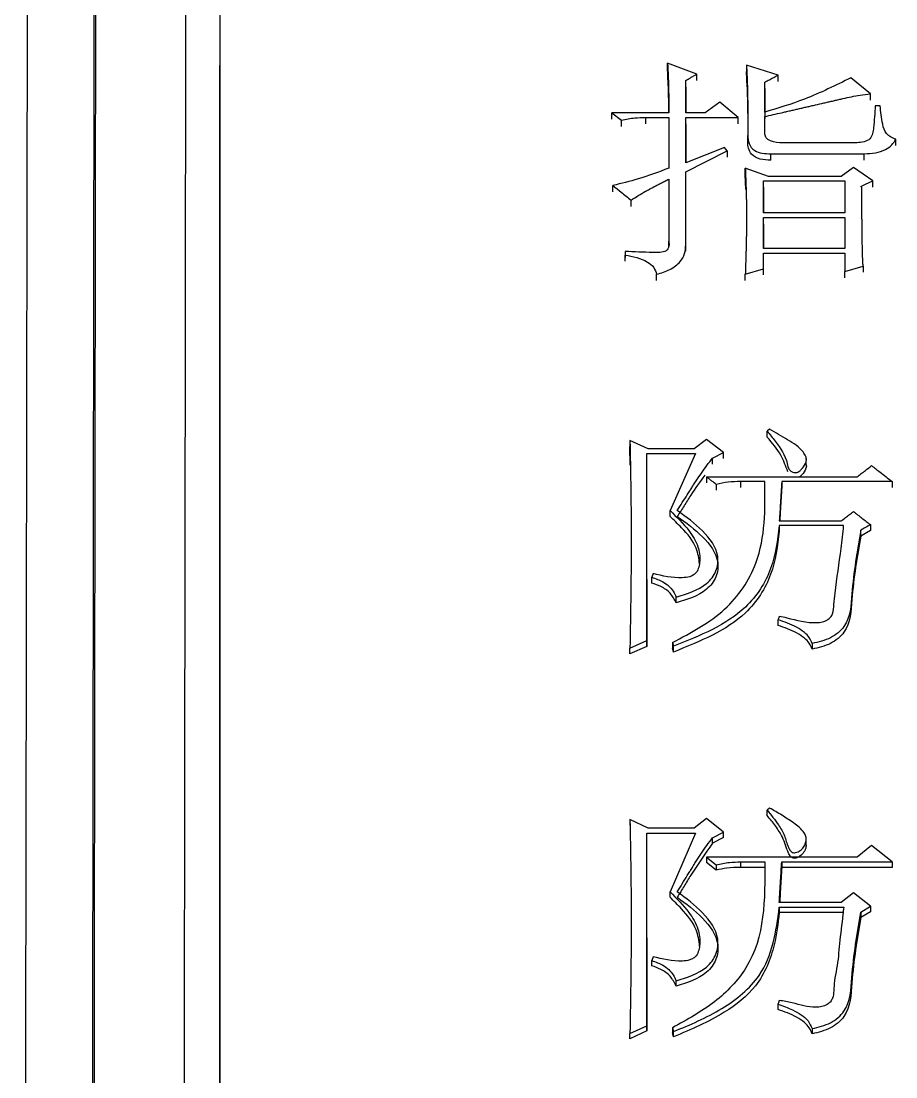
# Model space of a CAD drawing. Header units: millimetres. Extents: x 2063 to 4500, y 825 to 2548.
# Drawn here: x 2671.84 to 2679.63, y 2280.78 to 2290.18 of the extents above; entities that cross this region are included whole.
import ezdxf

# ---------------------------------------------------------------- set-up
doc = ezdxf.new("R2010")
doc.units = ezdxf.units.MM

msp = doc.modelspace()

# ---------------------------------------------------------------- linework, layer by layer
at = {"color": 7, "linetype": 'Continuous', "lineweight": 25}
for p, q in [((2677.8549, 2289.7109), (2677.5953, 2289.8072)), ((2677.5953, 2289.7498), (2677.5953, 2289.8072)), ((2673.6056, 2288.7565), (2673.6056, 2289.7878)), ((2677.8549, 2289.6539), (2677.8549, 2289.7109)), ((2678.5797, 2289.7029), (2678.2984, 2289.7911)), ((2678.2984, 2289.7911), (2678.2984, 2289.734)), ((2678.3034, 2289.5964), (2678.2984, 2289.7338)), ((2677.7576, 2289.3652), (2677.7576, 2289.6547)), ((2677.7576, 2289.5978), (2677.7576, 2289.6547)), ((2678.4607, 2289.3733), (2678.4607, 2289.6387)), ((2678.4607, 2289.5817), (2678.4607, 2289.6387)), ((2678.5797, 2289.6459), (2678.5797, 2289.7029)), ((2679.4018, 2289.5342), (2679.2288, 2289.6788)), ((2677.7576, 2289.5975), (2677.7576, 2289.3652)), ((2678.4607, 2289.5815), (2678.4607, 2289.3165)), ((2679.4018, 2289.4774), (2679.4018, 2289.5342)), ((2678.0605, 2289.4618), (2677.9307, 2289.3652)), ((2678.2227, 2289.3249), (2678.0605, 2289.4618)), ((2679.4884, 2289.4296), (2679.4451, 2289.4296)), ((2677.0977, 2289.3652), (2677.1843, 2289.3007)), ((2677.6061, 2289.3652), (2677.0977, 2289.3652)), ((2677.0977, 2289.3086), (2677.0977, 2289.3652)), ((2677.9307, 2289.3652), (2677.7576, 2289.3652)), ((2678.4607, 2289.1878), (2678.4607, 2289.3329)), ((2678.4607, 2289.2764), (2678.4607, 2289.3329)), ((2677.1843, 2289.2442), (2677.1843, 2289.3007)), ((2677.4006, 2289.3249), (2677.6061, 2289.3249)), ((2677.4006, 2289.2683), (2677.4006, 2289.3249)), ((2677.6061, 2289.3249), (2677.6061, 2288.8724)), ((2677.7576, 2289.3249), (2678.2227, 2289.3249)), ((2677.7576, 2288.921), (2677.7576, 2289.3249)), ((2677.7576, 2289.2683), (2677.7576, 2289.3249)), ((2677.7576, 2289.2681), (2677.7576, 2288.921)), ((2678.2227, 2289.2683), (2678.2227, 2289.3249)), ((2678.3093, 2289.107), (2678.3093, 2289.1635)), ((2678.1037, 2289.0585), (2677.7576, 2288.921)), ((2678.1254, 2289.0262), (2678.1037, 2289.0585)), ((2679.2827, 2289.0989), (2678.623, 2289.0989)), ((2679.629, 2289.0749), (2679.629, 2289.1313)), ((2677.7576, 2288.84), (2678.1254, 2289.0262)), ((2678.1254, 2289.0262), (2678.1254, 2288.97)), ((2678.5148, 2289.0019), (2679.3477, 2289.0019)), ((2678.5148, 2288.9456), (2678.5148, 2289.0019)), ((2679.3477, 2288.9458), (2679.3477, 2289.0019)), ((2678.4932, 2288.7995), (2678.2876, 2288.8724)), ((2678.2876, 2288.8164), (2678.2876, 2288.8724)), ((2679.2504, 2288.8805), (2679.1422, 2288.7995)), ((2679.4234, 2288.759), (2679.2504, 2288.8805)), ((2677.6061, 2288.7752), (2677.6061, 2288.2223)), ((2677.7576, 2288.1897), (2677.7576, 2288.84)), ((2677.7576, 2288.7841), (2677.7576, 2288.84)), ((2678.2915, 2288.6844), (2678.2876, 2288.8162)), ((2679.1422, 2288.7995), (2678.4932, 2288.7995)), ((2677.1085, 2288.6624), (2677.1085, 2288.7184)), ((2678.4499, 2288.759), (2679.1746, 2288.759)), ((2678.4499, 2288.4747), (2678.4499, 2288.759)), ((2678.4499, 2288.7031), (2678.4499, 2288.759)), ((2678.4499, 2288.7029), (2678.4499, 2288.4747)), ((2679.1746, 2288.759), (2679.1747, 2288.4747)), ((2679.3261, 2288.7022), (2679.3153, 2288.7103)), ((2679.4234, 2288.7031), (2679.4234, 2288.759)), ((2677.2708, 2288.5329), (2677.2708, 2288.5885)), ((2679.1747, 2288.4747), (2678.4499, 2288.4747)), ((2678.4499, 2288.4341), (2679.1747, 2288.4341)), ((2678.4499, 2288.157), (2678.4499, 2288.4341)), ((2678.4499, 2288.3786), (2678.4499, 2288.4341)), ((2679.1747, 2288.4341), (2679.1747, 2288.157)), ((2678.4499, 2288.3784), (2678.4499, 2288.157)), ((2677.6061, 2288.1669), (2677.6061, 2288.2223)), ((2677.2167, 2288.1325), (2677.2167, 2288.0999)), ((2677.7576, 2288.1345), (2677.7576, 2288.1897)), ((2679.1747, 2288.157), (2678.4499, 2288.157)), ((2678.4499, 2288.1162), (2679.1747, 2288.1162)), ((2678.4499, 2287.9773), (2678.4499, 2288.1162)), ((2678.4499, 2288.0611), (2678.4499, 2288.1162)), ((2679.1747, 2288.1162), (2679.1747, 2287.9528)), ((2677.2167, 2288.0448), (2677.2167, 2288.0999)), ((2677.2167, 2288.0966), (2677.2167, 2288.0774)), ((2677.498, 2287.8734), (2677.498, 2287.9283)), ((2678.2876, 2287.9283), (2678.4499, 2287.9773)), ((2678.2876, 2287.8734), (2678.2876, 2287.9283)), ((2678.4499, 2287.9224), (2678.4499, 2287.9773)), ((2679.1747, 2287.9528), (2679.3369, 2288.0019)), ((2679.1747, 2287.8979), (2679.1747, 2287.9528)), ((2679.3369, 2288.0019), (2679.3369, 2287.9469)), ((2678.504, 2286.548), (2678.4824, 2286.5314)), ((2678.4824, 2286.4783), (2678.4824, 2286.5314)), ((2677.4223, 2286.3737), (2677.26, 2286.4484)), ((2677.26, 2286.4484), (2677.26, 2286.3954)), ((2677.9415, 2286.4567), (2677.8333, 2286.3737)), ((2678.0929, 2286.3404), (2677.9415, 2286.4567)), ((2677.2624, 2286.229), (2677.26, 2286.3953)), ((2677.4114, 2286.3321), (2677.8441, 2286.3321)), ((2677.4115, 2284.6656), (2677.4114, 2286.3321)), ((2677.4114, 2286.2792), (2677.4114, 2286.3321)), ((2677.8333, 2286.3737), (2677.4223, 2286.3737)), ((2677.8441, 2286.3321), (2677.617, 2285.824)), ((2677.9956, 2286.2906), (2678.0929, 2286.3404)), ((2678.0929, 2286.2875), (2678.0929, 2286.3404)), ((2677.9956, 2286.2377), (2677.9956, 2286.2906)), ((2678.8301, 2286.2817), (2678.8301, 2286.291)), ((2678.8301, 2286.2378), (2678.8301, 2286.2691)), ((2677.9415, 2286.1242), (2679.2828, 2286.1242)), ((2677.9415, 2286.1242), (2677.9415, 2286.0716)), ((2678.028, 2286.0575), (2678.028, 2286.005)), ((2678.4607, 2286.0825), (2678.2444, 2286.0825)), ((2678.2444, 2286.0825), (2678.2444, 2286.03)), ((2679.5965, 2286.0825), (2678.6122, 2286.0825)), ((2678.6122, 2286.0825), (2678.6122, 2286.03)), ((2679.5965, 2286.0825), (2679.5965, 2286.03)), ((2677.617, 2285.7718), (2677.617, 2285.824)), ((2678.5905, 2285.7321), (2679.1422, 2285.7321)), ((2679.1638, 2285.6903), (2678.5905, 2285.6903)), ((2678.5905, 2285.6903), (2678.5905, 2285.6383)), ((2679.4018, 2285.6987), (2679.4018, 2285.6466)), ((2679.3153, 2285.5965), (2679.3153, 2285.6485)), ((2679.4018, 2285.6466), (2679.3153, 2285.5965)), ((2678.0444, 2285.3271), (2678.0444, 2285.3787)), ((2677.4115, 2285.2114), (2677.4115, 2284.6149)), ((2677.4655, 2285.2631), (2677.4547, 2285.2296)), ((2677.4547, 2285.1781), (2677.4547, 2285.2296)), ((2677.6711, 2285.0019), (2677.6711, 2285.0531)), ((2678.5797, 2284.8002), (2678.5797, 2284.8511)), ((2677.26, 2284.5981), (2677.4115, 2284.6656)), ((2677.4115, 2284.6149), (2677.4115, 2284.6656)), ((2677.6386, 2284.6488), (2677.6494, 2284.615)), ((2678.8826, 2284.6403), (2678.8826, 2284.5896)), ((2677.4115, 2284.6149), (2677.26, 2284.5475)), ((2677.26, 2284.5475), (2677.26, 2284.5981)), ((2677.6494, 2284.5644), (2677.6386, 2284.5981)), ((2677.6494, 2284.5644), (2677.6494, 2284.615)), ((2678.5041, 2283.1744), (2678.4823, 2283.1572)), ((2677.4223, 2282.9948), (2677.26, 2283.0718)), ((2677.26, 2283.0718), (2677.26, 2283.0231)), ((2677.9415, 2283.0803), (2677.8334, 2282.9948)), ((2678.093, 2282.9605), (2677.9415, 2283.0803)), ((2677.4115, 2282.952), (2677.8442, 2282.952)), ((2677.4115, 2281.2362), (2677.4115, 2282.952)), ((2677.4115, 2282.9035), (2677.4115, 2282.952)), ((2677.8334, 2282.9948), (2677.4223, 2282.9948)), ((2677.8442, 2282.952), (2677.617, 2282.4285)), ((2677.9956, 2282.9091), (2678.093, 2282.9605)), ((2678.093, 2282.912), (2678.093, 2282.9605)), ((2678.093, 2282.912), (2677.9956, 2282.8607)), ((2677.9956, 2282.8607), (2677.9956, 2282.9091)), ((2678.8301, 2282.8452), (2678.8301, 2282.8939)), ((2679.4127, 2282.8406), (2679.2829, 2282.7377)), ((2679.5966, 2282.6948), (2679.4127, 2282.8406)), ((2677.9415, 2282.7377), (2678.0281, 2282.6691)), ((2679.2829, 2282.7377), (2677.9415, 2282.7377)), ((2677.9415, 2282.7377), (2677.9415, 2282.6895)), ((2678.0281, 2282.6209), (2677.9415, 2282.6895)), ((2678.0281, 2282.6691), (2678.0281, 2282.6209)), ((2678.2444, 2282.6948), (2678.4608, 2282.6948)), ((2678.2444, 2282.6948), (2678.2444, 2282.6466)), ((2678.6122, 2282.6948), (2679.5966, 2282.6948)), ((2678.6122, 2282.6948), (2678.6122, 2282.6466)), ((2679.5966, 2282.6948), (2679.5966, 2282.6466)), ((2678.4608, 2282.6466), (2678.2444, 2282.6466)), ((2679.5966, 2282.6466), (2678.6122, 2282.6466)), ((2677.617, 2282.3807), (2677.617, 2282.4285)), ((2679.2504, 2282.4199), (2679.1423, 2282.3339)), ((2679.4019, 2282.2995), (2679.2504, 2282.4199)), ((2679.1423, 2282.3339), (2678.5906, 2282.3339)), ((2678.5906, 2282.2909), (2679.1639, 2282.2909)), ((2679.3153, 2282.2478), (2679.4019, 2282.2995)), ((2679.4019, 2282.2995), (2679.4019, 2282.2518)), ((2679.1639, 2282.2432), (2678.5906, 2282.2432)), ((2679.4019, 2282.2518), (2679.3153, 2282.2002)), ((2679.3153, 2282.2478), (2679.3153, 2282.2002)), ((2677.4115, 2282.0181), (2677.4115, 2281.1899)), ((2678.0444, 2281.9228), (2678.0444, 2281.97)), ((2677.4656, 2281.851), (2677.4548, 2281.8165)), ((2677.4548, 2281.7695), (2677.4548, 2281.8165)), ((2677.6711, 2281.5881), (2677.6711, 2281.6349)), ((2678.5798, 2281.3805), (2678.5798, 2281.427)), ((2677.2601, 2281.1668), (2677.4115, 2281.2362)), ((2677.4115, 2281.1899), (2677.2601, 2281.1206)), ((2677.2601, 2281.1206), (2677.2601, 2281.1668)), ((2677.4115, 2281.1899), (2677.4115, 2281.2362)), ((2677.6387, 2281.2188), (2677.6495, 2281.1841)), ((2677.6495, 2281.1379), (2677.6387, 2281.1726)), ((2677.6495, 2281.1379), (2677.6495, 2281.1841)), ((2678.8827, 2281.2102), (2678.8827, 2281.1639))]:
    msp.add_line(p, q, dxfattribs=at)
at = {"color": 7, "linetype": 'Continuous', "lineweight": 25, "flags": 128}
for points in [[(2679.3153, 2288.7103), (2679.3592, 2288.7301), (2679.3913, 2288.7445), (2679.4234, 2288.759)], [(2677.6386, 2284.6488), (2677.6386, 2284.6282), (2677.6386, 2284.6131), (2677.6386, 2284.5981)], [(2678.4823, 2283.1085), (2678.4823, 2283.1255), (2678.4823, 2283.1414), (2678.4823, 2283.1572)], [(2678.5906, 2282.2909), (2678.5906, 2282.2713), (2678.5906, 2282.2432)], [(2677.6387, 2281.2188), (2677.6387, 2281.2001), (2677.6387, 2281.1863), (2677.6387, 2281.1726)]]:
    msp.add_lwpolyline(points, dxfattribs=at)
at = {"color": 7, "linetype": 'Continuous', "lineweight": 25}
for points, knots in [([(2673.6051, 2321.5381), (2673.6051, 2321.434), (2673.6052, 2320.9133), (2673.6052, 2319.5463), (2673.6053, 2317.3865), (2673.6053, 2314.7681), (2673.6054, 2312.3055), (2673.6054, 2308.7977), (2673.6055, 2305.6548), (2673.6055, 2301.3397), (2673.6055, 2296.6526), (2673.6056, 2291.5204), (2673.6056, 2286.0968), (2673.6057, 2281.5382), (2673.6057, 2275.6157), (2673.6058, 2270.7099), (2673.6059, 2264.031), (2673.606, 2259.7382), (2673.606, 2256.7371)], [0, 0, 0, 0, 0.020124, 0.100733, 0.181328, 0.221587, 0.302184, 0.342442, 0.423039, 0.463298, 0.543894, 0.624491, 0.664749, 0.745346, 0.785604, 0.8662, 0.906458, 1, 1, 1, 1]), ([(2671.9365, 2320.59), (2671.9366, 2320.6183), (2671.9369, 2320.7068), (2671.9356, 2319.7205), (2671.9326, 2317.7075), (2671.928, 2314.6449), (2671.9228, 2311.2566), (2671.9177, 2307.9192), (2671.913, 2304.8496), (2671.9075, 2301.2062), (2671.9009, 2296.9354), (2671.8937, 2292.2897), (2671.886, 2287.3429), (2671.8778, 2282.1725), (2671.8688, 2276.4882), (2671.8589, 2270.2912), (2671.8482, 2263.6074), (2671.8406, 2258.9167), (2671.8368, 2256.5226)], [0, 0, 0, 0, 0.039342, 0.122943, 0.206183, 0.289063, 0.371582, 0.416612, 0.465601, 0.518547, 0.575452, 0.636313, 0.690059, 0.746552, 0.805793, 0.867782, 0.932518, 1, 1, 1, 1]), ([(2672.4418, 2256.3871), (2672.4463, 2259.6863), (2672.4555, 2266.2848), (2672.4684, 2275.7148), (2672.4804, 2284.5955), (2672.4914, 2292.7531), (2672.5011, 2300.0535), (2672.5094, 2306.3713), (2672.5161, 2311.5934), (2672.5212, 2315.6499), (2672.5244, 2318.3978), (2672.5258, 2319.8439), (2672.5254, 2319.8207), (2672.5253, 2319.812)], [0, 0, 0, 0, 0.094309, 0.188619, 0.282928, 0.377238, 0.471547, 0.565857, 0.660166, 0.754475, 0.848785, 0.943094, 1, 1, 1, 1]), ([(2672.4557, 2256.3383), (2672.459, 2258.724), (2672.4655, 2263.4306), (2672.4748, 2270.1799), (2672.4835, 2276.5224), (2672.4915, 2282.4176), (2672.4988, 2287.8482), (2672.5065, 2293.5812), (2672.5142, 2299.3499), (2672.5214, 2304.8302), (2672.5272, 2309.2972), (2672.5317, 2312.8204), (2672.5349, 2315.4823), (2672.5372, 2317.3853), (2672.5385, 2318.604), (2672.5391, 2319.321), (2672.5389, 2319.3519), (2672.5388, 2319.3666)], [0, 0, 0, 0, 0.06854, 0.13522, 0.200041, 0.263001, 0.324101, 0.38334, 0.468684, 0.549845, 0.626823, 0.699617, 0.768227, 0.832652, 0.892892, 0.948946, 1, 1, 1, 1]), ([(2673.3369, 2318.6127), (2673.337, 2318.6248), (2673.3373, 2318.7371), (2673.3371, 2318.3844), (2673.3366, 2317.8145), (2673.336, 2317.2678), (2673.3353, 2316.5936), (2673.3343, 2315.7855), (2673.3332, 2314.8456), (2673.3319, 2313.774), (2673.3298, 2312.0645), (2673.3265, 2309.3783), (2673.3213, 2305.2285), (2673.3146, 2300.0121), (2673.3072, 2294.4053), (2673.2996, 2288.7281), (2673.2922, 2283.261), (2673.284, 2277.2481), (2673.2749, 2270.7005), (2673.2652, 2263.6576), (2673.2584, 2258.7153), (2673.2549, 2256.2013)], [0, 0, 0, 0, 0.008365, 0.077995, 0.107986, 0.138061, 0.168221, 0.198465, 0.228793, 0.259205, 0.289702, 0.358895, 0.433683, 0.514064, 0.600037, 0.66048, 0.723411, 0.788828, 0.856732, 0.927123, 1, 1, 1, 1]), ([(2677.5953, 2289.8072), (2677.5954, 2289.8048), (2677.5957, 2289.7999), (2677.596, 2289.7927), (2677.5964, 2289.7855), (2677.5968, 2289.7782), (2677.5971, 2289.771), (2677.5975, 2289.7638), (2677.5979, 2289.7565), (2677.5982, 2289.7493), (2677.5986, 2289.7421), (2677.5989, 2289.7348), (2677.5992, 2289.7276), (2677.5996, 2289.7204), (2677.5999, 2289.7131), (2677.6002, 2289.7059), (2677.6005, 2289.6986), (2677.6008, 2289.6914), (2677.6011, 2289.6841), (2677.6014, 2289.6769), (2677.6017, 2289.6697), (2677.6019, 2289.6636), (2677.6022, 2289.6576), (2677.6024, 2289.6515), (2677.6026, 2289.6443), (2677.6029, 2289.637), (2677.6031, 2289.6298), (2677.6033, 2289.6225), (2677.6035, 2289.6153), (2677.6037, 2289.608), (2677.6039, 2289.6008), (2677.604, 2289.5947), (2677.6041, 2289.5887), (2677.6043, 2289.5827), (2677.6044, 2289.5754), (2677.6046, 2289.5681), (2677.6047, 2289.5609), (2677.6048, 2289.5536), (2677.6049, 2289.5464), (2677.605, 2289.5391), (2677.6051, 2289.5319), (2677.6052, 2289.5246), (2677.6053, 2289.5185), (2677.6054, 2289.5125), (2677.6054, 2289.5064), (2677.6055, 2289.4992), (2677.6056, 2289.4919), (2677.6056, 2289.4847), (2677.6057, 2289.4774), (2677.6057, 2289.4701), (2677.6058, 2289.4629), (2677.6058, 2289.4556), (2677.6059, 2289.4495), (2677.6059, 2289.4435), (2677.6059, 2289.4374), (2677.6059, 2289.4302), (2677.606, 2289.4229), (2677.606, 2289.4156), (2677.606, 2289.4083), (2677.606, 2289.4011), (2677.6061, 2289.3938), (2677.6061, 2289.3865), (2677.6061, 2289.3805), (2677.6061, 2289.3734), (2677.6061, 2289.3687), (2677.6061, 2289.3652)], [0, 0, 0, 0, 0.01641, 0.03282, 0.04923, 0.06564, 0.08205, 0.098461, 0.114871, 0.131281, 0.147691, 0.164101, 0.180511, 0.196921, 0.213331, 0.229741, 0.246151, 0.262561, 0.278972, 0.295382, 0.311792, 0.328202, 0.336407, 0.352817, 0.369227, 0.385637, 0.402047, 0.418457, 0.434867, 0.451278, 0.467688, 0.484098, 0.492303, 0.508713, 0.525123, 0.541533, 0.557943, 0.574353, 0.590763, 0.607173, 0.623583, 0.639994, 0.656404, 0.664609, 0.681019, 0.697429, 0.713839, 0.730249, 0.746659, 0.763069, 0.779479, 0.795889, 0.8123, 0.820505, 0.836915, 0.853325, 0.869735, 0.886145, 0.902555, 0.918965, 0.935375, 0.951785, 0.968195, 0.9764, 1, 1, 1, 1]), ([(2677.6059, 2289.3652), (2677.6059, 2289.385), (2677.6058, 2289.4436), (2677.6038, 2289.5719), (2677.5987, 2289.6802), (2677.5953, 2289.7498)], [0, 0, 0, 0, 0.154244, 0.455917, 1, 1, 1, 1]), ([(2677.7576, 2289.6547), (2677.7712, 2289.6626), (2677.7942, 2289.6759), (2677.8267, 2289.6946), (2677.8455, 2289.7055), (2677.8549, 2289.7109)], [0, 0, 0, 0, 0.419954, 0.709976, 1, 1, 1, 1]), ([(2678.2984, 2289.7911), (2678.2987, 2289.785), (2678.2991, 2289.7757), (2678.2997, 2289.7633), (2678.3001, 2289.754), (2678.3005, 2289.7447), (2678.3009, 2289.7354), (2678.3013, 2289.7261), (2678.3018, 2289.7137), (2678.3024, 2289.6983), (2678.3032, 2289.6797), (2678.3039, 2289.6611), (2678.3053, 2289.6239), (2678.3064, 2289.5867), (2678.3074, 2289.5494), (2678.3078, 2289.5308), (2678.3081, 2289.5121), (2678.3085, 2289.4935), (2678.3087, 2289.4749), (2678.309, 2289.45), (2678.3093, 2289.4251), (2678.3095, 2289.4003), (2678.3096, 2289.3816), (2678.3096, 2289.3629), (2678.3097, 2289.3443), (2678.3097, 2289.3287), (2678.3097, 2289.3163), (2678.3097, 2289.3069), (2678.3097, 2289.2976), (2678.3097, 2289.2882), (2678.3097, 2289.2789), (2678.3096, 2289.2696), (2678.3096, 2289.2602), (2678.3096, 2289.2509), (2678.3096, 2289.2384), (2678.3095, 2289.2259), (2678.3095, 2289.2135), (2678.3094, 2289.2041), (2678.3094, 2289.1963), (2678.3094, 2289.1901), (2678.3094, 2289.1854), (2678.3093, 2289.1808), (2678.3093, 2289.1761), (2678.3093, 2289.1703), (2678.3093, 2289.1662), (2678.3093, 2289.1635)], [0, 0, 0, 0, 0.0297, 0.04455, 0.0594, 0.07425, 0.0891, 0.10395, 0.1188, 0.1485, 0.1782, 0.2079, 0.237599, 0.3564, 0.3861, 0.4158, 0.4455, 0.4752, 0.5049, 0.5346, 0.594, 0.6237, 0.6534, 0.6831, 0.7128, 0.742499, 0.757349, 0.772199, 0.787049, 0.801899, 0.816749, 0.831599, 0.846449, 0.861299, 0.876149, 0.905849, 0.920699, 0.935549, 0.950399, 0.957824, 0.965249, 0.972674, 0.980099, 0.987524, 1, 1, 1, 1]), ([(2678.4607, 2289.6387), (2678.4746, 2289.6462), (2678.5014, 2289.6607), (2678.5411, 2289.6821), (2678.5668, 2289.696), (2678.5797, 2289.7029)], [0, 0, 0, 0, 0.350984, 0.675491, 1, 1, 1, 1]), ([(2679.2288, 2289.6788), (2679.0929, 2289.6107), (2678.8488, 2289.4884), (2678.5799, 2289.4086), (2678.4607, 2289.3733)], [0, 0, 0, 0, 0.5565668, 1, 1, 1, 1]), ([(2678.3038, 2289.5967), (2678.3039, 2289.5928), (2678.3044, 2289.5619), (2678.3089, 2289.3946), (2678.3092, 2289.2752), (2678.3093, 2289.2134), (2678.3093, 2289.1913), (2678.3093, 2289.1874), (2678.3093, 2289.1884), (2678.3093, 2289.1887)], [0, 0, 0, 0, 0.068293, 0.542837, 0.809759, 0.931747, 0.959329, 0.986395, 1, 1, 1, 1]), ([(2678.4607, 2289.3329), (2678.5109, 2289.3444), (2678.5674, 2289.3574), (2678.6302, 2289.3718), (2678.6459, 2289.3754), (2678.6616, 2289.379), (2678.6741, 2289.3819), (2678.6898, 2289.3855), (2678.7118, 2289.3905), (2678.7432, 2289.3977), (2678.7746, 2289.4049), (2678.8059, 2289.4121), (2678.8311, 2289.4179), (2678.8624, 2289.4251), (2678.8875, 2289.4308), (2678.9315, 2289.4409), (2678.9691, 2289.4496), (2679.013, 2289.4597), (2679.0381, 2289.4655), (2679.0695, 2289.4727), (2679.0946, 2289.4785), (2679.126, 2289.4857), (2679.195, 2289.5017), (2679.2882, 2289.5225), (2679.3709, 2289.531), (2679.4018, 2289.5342)], [0, 0, 0, 0, 0.1607092, 0.1807979, 0.2008865, 0.2109308, 0.2310195, 0.2410638, 0.2611525, 0.3013298, 0.3415071, 0.3615958, 0.4017731, 0.4218617, 0.462039, 0.4821277, 0.5624823, 0.582571, 0.6227483, 0.6428369, 0.6830142, 0.7031029, 0.7432802, 0.9040946, 1, 1, 1, 1]), ([(2679.4451, 2289.4296), (2679.4408, 2289.3638), (2679.4354, 2289.2809), (2679.4238, 2289.1825), (2679.4045, 2289.1307), (2679.345, 2289.1051), (2679.3037, 2289.101), (2679.2827, 2289.0989)], [0, 0, 0, 0, 0.489877, 0.617073, 0.743751, 0.869803, 1, 1, 1, 1]), ([(2679.629, 2289.1313), (2679.6127, 2289.137), (2679.5806, 2289.1483), (2679.5298, 2289.1908), (2679.5024, 2289.2908), (2679.4939, 2289.3745), (2679.4884, 2289.4296)], [0, 0, 0, 0, 0.1278182, 0.252018, 0.5084072, 1, 1, 1, 1]), ([(2677.1843, 2289.3007), (2677.224, 2289.3087), (2677.2952, 2289.3231), (2677.3683, 2289.3243), (2677.4006, 2289.3249)], [0, 0, 0, 0, 0.558835, 1, 1, 1, 1]), ([(2678.3093, 2289.1635), (2678.3107, 2289.1393), (2678.3137, 2289.0903), (2678.3618, 2289.0276), (2678.4392, 2289.0023), (2678.4894, 2289.002), (2678.5148, 2289.0019)], [0, 0, 0, 0, 0.26803, 0.540931, 0.767912, 1, 1, 1, 1]), ([(2678.623, 2289.0989), (2678.5839, 2289.1003), (2678.5349, 2289.1019), (2678.4874, 2289.1286), (2678.4649, 2289.1522), (2678.4623, 2289.1739), (2678.4607, 2289.1878)], [0, 0, 0, 0, 0.51629, 0.647429, 0.774862, 1, 1, 1, 1]), ([(2678.5148, 2288.9456), (2678.4822, 2288.9457), (2678.4186, 2288.946), (2678.3414, 2288.9889), (2678.3125, 2289.05), (2678.3103, 2289.088), (2678.3093, 2289.107)], [0, 0, 0, 0, 0.294945, 0.576546, 0.789412, 1, 1, 1, 1]), ([(2679.3477, 2289.0019), (2679.3808, 2289.0032), (2679.4464, 2289.0057), (2679.5327, 2289.0324), (2679.596, 2289.0772), (2679.6181, 2289.1134), (2679.629, 2289.1313)], [0, 0, 0, 0, 0.288794, 0.57293, 0.789593, 1, 1, 1, 1]), ([(2677.6061, 2288.8724), (2677.5156, 2288.839), (2677.3535, 2288.7791), (2677.1835, 2288.737), (2677.1085, 2288.7184)], [0, 0, 0, 0, 0.558886, 1, 1, 1, 1]), ([(2678.2876, 2288.8724), (2678.2879, 2288.8662), (2678.2882, 2288.8568), (2678.2887, 2288.8442), (2678.2891, 2288.8348), (2678.2895, 2288.8254), (2678.2898, 2288.816), (2678.2902, 2288.8066), (2678.2906, 2288.7972), (2678.2909, 2288.7878), (2678.2913, 2288.7784), (2678.2916, 2288.769), (2678.292, 2288.7596), (2678.2923, 2288.7502), (2678.2926, 2288.7408), (2678.293, 2288.7314), (2678.2933, 2288.7219), (2678.2936, 2288.7125), (2678.294, 2288.7), (2678.2945, 2288.6843), (2678.2951, 2288.6654), (2678.2956, 2288.6466), (2678.2961, 2288.6277), (2678.2966, 2288.6089), (2678.297, 2288.59), (2678.2974, 2288.5712), (2678.298, 2288.5334), (2678.2984, 2288.4957), (2678.2985, 2288.4579), (2678.2985, 2288.439), (2678.2985, 2288.4138), (2678.2983, 2288.3823), (2678.298, 2288.3445), (2678.2975, 2288.3067), (2678.2969, 2288.2689), (2678.2963, 2288.2373), (2678.2956, 2288.2058), (2678.295, 2288.1805), (2678.2944, 2288.1553), (2678.2939, 2288.1363), (2678.2934, 2288.1174), (2678.2929, 2288.1016), (2678.2926, 2288.0889), (2678.2923, 2288.0795), (2678.292, 2288.07), (2678.2918, 2288.0605), (2678.2915, 2288.051), (2678.2912, 2288.0415), (2678.2909, 2288.032), (2678.2906, 2288.0226), (2678.2903, 2288.0131), (2678.29, 2288.0036), (2678.2897, 2287.9941), (2678.2895, 2287.9862), (2678.2893, 2287.9799), (2678.2891, 2287.9751), (2678.289, 2287.9704), (2678.2888, 2287.9656), (2678.2887, 2287.9609), (2678.2885, 2287.9562), (2678.2884, 2287.9514), (2678.2882, 2287.9467), (2678.2881, 2287.9419), (2678.2879, 2287.9358), (2678.2877, 2287.9312), (2678.2876, 2287.9283)], [0, 0, 0, 0, 0.020012, 0.030018, 0.040024, 0.050031, 0.060037, 0.070043, 0.080049, 0.090055, 0.100061, 0.110067, 0.120073, 0.130079, 0.140086, 0.150092, 0.160098, 0.170104, 0.18011, 0.200122, 0.220134, 0.240147, 0.260159, 0.280171, 0.300183, 0.320196, 0.340208, 0.420258, 0.44027, 0.460282, 0.480294, 0.520319, 0.560343, 0.600368, 0.640392, 0.680417, 0.700429, 0.740454, 0.760466, 0.780478, 0.80049, 0.820502, 0.830509, 0.840515, 0.850521, 0.860527, 0.870533, 0.880539, 0.890545, 0.900551, 0.910557, 0.920564, 0.93057, 0.940576, 0.945579, 0.950582, 0.955585, 0.960588, 0.965591, 0.970594, 0.975597, 0.9806, 0.985603, 0.990606, 1, 1, 1, 1]), ([(2673.606, 2257.6568), (2673.606, 2257.9635), (2673.606, 2260.8625), (2673.6059, 2266.2883), (2673.6058, 2272.506), (2673.6057, 2278.5411), (2673.6056, 2283.171), (2673.6056, 2286.982), (2673.6056, 2288.4253), (2673.6056, 2288.8222)], [0, 0, 0, 0, 0.027476, 0.259697, 0.491874, 0.607849, 0.840033, 0.956008, 1, 1, 1, 1]), ([(2677.2708, 2288.5885), (2677.3129, 2288.6158), (2677.3577, 2288.6447), (2677.4079, 2288.672), (2677.419, 2288.6781), (2677.4302, 2288.6841), (2677.4413, 2288.69), (2677.4525, 2288.696), (2677.4638, 2288.7019), (2677.475, 2288.7078), (2677.4834, 2288.7123), (2677.4947, 2288.7181), (2677.506, 2288.724), (2677.5159, 2288.7291), (2677.5229, 2288.7327), (2677.5286, 2288.7356), (2677.5342, 2288.7385), (2677.5399, 2288.7414), (2677.5456, 2288.7443), (2677.5512, 2288.7472), (2677.5555, 2288.7494), (2677.5611, 2288.7523), (2677.5668, 2288.7552), (2677.5725, 2288.7581), (2677.5767, 2288.7602), (2677.5824, 2288.7631), (2677.588, 2288.766), (2677.5937, 2288.7689), (2677.5993, 2288.7717), (2677.6034, 2288.7738), (2677.6061, 2288.7752)], [0, 0, 0, 0, 0.396041, 0.420732, 0.445423, 0.494806, 0.519497, 0.544188, 0.59357, 0.618261, 0.642952, 0.667643, 0.717025, 0.741716, 0.754061, 0.778752, 0.791098, 0.803443, 0.828134, 0.84048, 0.852825, 0.865171, 0.889862, 0.902207, 0.914553, 0.926898, 0.951589, 0.963935, 0.97628, 1, 1, 1, 1]), ([(2677.1085, 2288.7184), (2677.1328, 2288.699), (2677.1719, 2288.6677), (2677.226, 2288.6244), (2677.2559, 2288.6005), (2677.2708, 2288.5885)], [0, 0, 0, 0, 0.447792, 0.723896, 1, 1, 1, 1]), ([(2679.3369, 2288.0019), (2679.3367, 2288.0047), (2679.3364, 2288.0104), (2679.3359, 2288.019), (2679.3353, 2288.0304), (2679.3347, 2288.0418), (2679.3341, 2288.0532), (2679.3337, 2288.0618), (2679.3331, 2288.0732), (2679.3326, 2288.0846), (2679.332, 2288.1046), (2679.3311, 2288.1417), (2679.3294, 2288.2216), (2679.3278, 2288.3127), (2679.3273, 2288.3924), (2679.327, 2288.4323), (2679.3269, 2288.455), (2679.3268, 2288.4721), (2679.3267, 2288.4863), (2679.3266, 2288.5005), (2679.3266, 2288.5119), (2679.3265, 2288.5233), (2679.3265, 2288.5346), (2679.3264, 2288.546), (2679.3264, 2288.5574), (2679.3264, 2288.5659), (2679.3263, 2288.5773), (2679.3263, 2288.5886), (2679.3263, 2288.6), (2679.3263, 2288.6113), (2679.3262, 2288.6227), (2679.3262, 2288.6341), (2679.3262, 2288.6426), (2679.3262, 2288.6497), (2679.3262, 2288.6568), (2679.3262, 2288.6624), (2679.3261, 2288.6681), (2679.3261, 2288.6724), (2679.3261, 2288.678), (2679.3261, 2288.6837), (2679.3261, 2288.6894), (2679.3261, 2288.6951), (2679.3261, 2288.6994), (2679.3261, 2288.7022)], [0, 0, 0, 0, 0.012194, 0.024389, 0.036583, 0.060972, 0.073167, 0.085361, 0.097556, 0.121945, 0.134139, 0.182918, 0.280473, 0.475585, 0.573141, 0.621919, 0.646308, 0.670697, 0.695086, 0.70728, 0.731669, 0.743863, 0.756058, 0.780447, 0.792641, 0.804836, 0.81703, 0.841419, 0.853613, 0.865808, 0.890197, 0.902391, 0.914586, 0.92678, 0.932877, 0.945072, 0.951169, 0.957266, 0.963363, 0.975558, 0.981655, 0.987752, 1, 1, 1, 1]), ([(2677.6063, 2288.2223), (2677.6079, 2288.2076), (2677.6112, 2288.1782), (2677.5868, 2288.1305), (2677.5228, 2288.1203), (2677.402, 2288.1232), (2677.2986, 2288.1284), (2677.2167, 2288.1325)], [0, 0, 0, 0, 0.111377, 0.22453, 0.350906, 0.486016, 1, 1, 1, 1]), ([(2677.498, 2287.9283), (2677.5385, 2287.9404), (2677.6181, 2287.9643), (2677.7065, 2288.0312), (2677.7521, 2288.1113), (2677.7558, 2288.1637), (2677.7576, 2288.1897)], [0, 0, 0, 0, 0.291847, 0.573788, 0.788346, 1, 1, 1, 1]), ([(2677.2167, 2288.0999), (2677.2871, 2288.086), (2677.3841, 2288.067), (2677.4774, 2287.9927), (2677.4912, 2287.9495), (2677.498, 2287.9283)], [0, 0, 0, 0, 0.573358, 0.790473, 1, 1, 1, 1]), ([(2678.4824, 2286.5314), (2678.507, 2286.502), (2678.5811, 2286.4134), (2678.6543, 2286.2994), (2678.6687, 2286.1998), (2678.6909, 2286.1751), (2678.7095, 2286.1654), (2678.7295, 2286.1615), (2678.7485, 2286.1633), (2678.7682, 2286.172), (2678.796, 2286.1975), (2678.8212, 2286.2321), (2678.8341, 2286.2738), (2678.8268, 2286.3106), (2678.7827, 2286.3815), (2678.6629, 2286.4576), (2678.5575, 2286.5176), (2678.504, 2286.548)], [0, 0, 0, 0, 0.109651, 0.330682, 0.3864, 0.404634, 0.422868, 0.441529, 0.456387, 0.471247, 0.497612, 0.560433, 0.593185, 0.625961, 0.670922, 0.833212, 1, 1, 1, 1]), ([(2677.26, 2286.4484), (2677.2603, 2286.4327), (2677.2608, 2286.4091), (2677.2614, 2286.3776), (2677.2618, 2286.354), (2677.2622, 2286.3304), (2677.2627, 2286.3068), (2677.2631, 2286.2832), (2677.2636, 2286.2596), (2677.264, 2286.236), (2677.2645, 2286.2045), (2677.2651, 2286.173), (2677.2656, 2286.1415), (2677.266, 2286.1178), (2677.2665, 2286.0863), (2677.267, 2286.0547), (2677.2675, 2286.0232), (2677.2678, 2285.9995), (2677.2681, 2285.9758), (2677.2685, 2285.9442), (2677.2689, 2285.9127), (2677.2693, 2285.8811), (2677.2695, 2285.8573), (2677.2698, 2285.8336), (2677.27, 2285.802), (2677.2703, 2285.7704), (2677.2705, 2285.7387), (2677.2706, 2285.719), (2677.2707, 2285.7031), (2677.2707, 2285.6913), (2677.2708, 2285.6794), (2677.2709, 2285.6635), (2677.2709, 2285.6477), (2677.2709, 2285.6319), (2677.271, 2285.62), (2677.271, 2285.6081), (2677.271, 2285.5962), (2677.271, 2285.5843), (2677.271, 2285.5744), (2677.271, 2285.5665), (2677.271, 2285.5606), (2677.271, 2285.5526), (2677.271, 2285.5447), (2677.271, 2285.5368), (2677.271, 2285.5289), (2677.271, 2285.519), (2677.2709, 2285.5071), (2677.2709, 2285.4912), (2677.2709, 2285.4753), (2677.2708, 2285.4595), (2677.2708, 2285.4476), (2677.2707, 2285.4317), (2677.2706, 2285.4119), (2677.2705, 2285.3881), (2677.2703, 2285.3642), (2677.2702, 2285.3404), (2677.2699, 2285.3087), (2677.2697, 2285.2769), (2677.2694, 2285.2451), (2677.2691, 2285.2212), (2677.2689, 2285.1974), (2677.2686, 2285.1656), (2677.2682, 2285.1338), (2677.2678, 2285.1019), (2677.2675, 2285.0781), (2677.2672, 2285.0542), (2677.2668, 2285.0223), (2677.2663, 2284.9905), (2677.2659, 2284.9586), (2677.2655, 2284.9347), (2677.265, 2284.9028), (2677.2645, 2284.8709), (2677.264, 2284.839), (2677.2636, 2284.8151), (2677.2632, 2284.7912), (2677.2627, 2284.7592), (2677.2622, 2284.7273), (2677.2617, 2284.6954), (2677.2613, 2284.6714), (2677.2607, 2284.639), (2677.2603, 2284.6146), (2677.26, 2284.5981)], [0, 0, 0, 0, 0.025705, 0.038557, 0.05141, 0.064262, 0.077115, 0.089967, 0.102819, 0.115672, 0.128524, 0.154229, 0.167082, 0.179934, 0.192786, 0.218491, 0.231344, 0.244196, 0.257049, 0.269901, 0.295606, 0.308458, 0.321311, 0.334163, 0.347016, 0.37272, 0.385573, 0.398425, 0.404851, 0.411278, 0.417704, 0.42413, 0.436983, 0.443409, 0.449835, 0.456261, 0.462687, 0.469114, 0.47554, 0.478753, 0.481966, 0.485179, 0.491605, 0.494818, 0.498032, 0.504458, 0.510884, 0.51731, 0.530163, 0.536589, 0.543015, 0.549441, 0.562294, 0.575146, 0.587999, 0.600851, 0.613703, 0.639408, 0.652261, 0.665113, 0.677966, 0.690818, 0.716523, 0.729375, 0.742228, 0.75508, 0.767933, 0.793637, 0.80649, 0.819342, 0.832195, 0.857899, 0.870752, 0.883604, 0.896457, 0.909309, 0.935014, 0.947866, 0.960719, 0.973571, 1, 1, 1, 1]), ([(2678.6658, 2286.1701), (2678.6479, 2286.2199), (2678.6079, 2286.3315), (2678.5271, 2286.426), (2678.4824, 2286.4782)], [0, 0, 0, 0, 0.446588, 1, 1, 1, 1]), ([(2677.6819, 2285.824), (2677.7115, 2285.8711), (2677.7448, 2285.9241), (2677.7821, 2285.9828), (2677.7914, 2285.9974), (2677.8008, 2286.0121), (2677.8101, 2286.0267), (2677.8195, 2286.0414), (2677.8327, 2286.0618), (2677.8722, 2286.1232), (2677.9269, 2286.2033), (2677.9787, 2286.2691), (2677.9956, 2286.2906)], [0, 0, 0, 0, 0.297523, 0.334713, 0.371903, 0.390498, 0.427689, 0.464879, 0.483474, 0.557855, 0.855503, 1, 1, 1, 1]), ([(2678.8279, 2286.2375), (2678.8296, 2286.2311), (2678.8342, 2286.2131), (2678.8166, 2286.1749), (2678.7966, 2286.142), (2678.7744, 2286.1262), (2678.7716, 2286.1242)], [0, 0, 0, 0, 0.152794, 0.423866, 0.927502, 1, 1, 1, 1]), ([(2677.9257, 2286.138), (2677.8837, 2286.08), (2677.8195, 2285.9913), (2677.7421, 2285.8672), (2677.702, 2285.8036), (2677.6819, 2285.7718)], [0, 0, 0, 0, 0.485895, 0.742945, 1, 1, 1, 1]), ([(2679.2828, 2286.1242), (2679.2953, 2286.1338), (2679.3203, 2286.153), (2679.3636, 2286.1863), (2679.3943, 2286.21), (2679.4127, 2286.224)], [0, 0, 0, 0, 0.288432, 0.576865, 1, 1, 1, 1]), ([(2679.4127, 2286.224), (2679.4376, 2286.2048), (2679.4807, 2286.1717), (2679.542, 2286.1245), (2679.5784, 2286.0965), (2679.5965, 2286.0825)], [0, 0, 0, 0, 0.407194, 0.703597, 1, 1, 1, 1]), ([(2677.6386, 2284.6488), (2677.8048, 2284.7369), (2678.1298, 2284.9093), (2678.4713, 2285.4286), (2678.4647, 2285.8354), (2678.4607, 2286.0825)], [0, 0, 0, 0, 0.291092, 0.569283, 1, 1, 1, 1]), ([(2678.028, 2286.0575), (2678.0156, 2286.0672), (2677.9949, 2286.0831), (2677.966, 2286.1053), (2677.9497, 2286.1179), (2677.9415, 2286.1242)], [0, 0, 0, 0, 0.432643, 0.716321, 1, 1, 1, 1]), ([(2678.2444, 2286.0825), (2678.2081, 2286.0818), (2678.1349, 2286.0803), (2678.0639, 2286.0652), (2678.028, 2286.0575)], [0, 0, 0, 0, 0.495714, 1, 1, 1, 1]), ([(2678.6122, 2286.0825), (2678.6083, 2286.0192), (2678.6027, 2285.9292), (2678.5955, 2285.8123), (2678.5922, 2285.7589), (2678.5905, 2285.7321)], [0, 0, 0, 0, 0.542952, 0.771476, 1, 1, 1, 1]), ([(2678.6122, 2286.03), (2678.6083, 2285.9666), (2678.6021, 2285.8675), (2678.596, 2285.7681), (2678.5938, 2285.7321)], [0, 0, 0, 0, 0.638679, 1, 1, 1, 1]), ([(2677.617, 2285.824), (2677.6762, 2285.7668), (2677.7765, 2285.6698), (2677.8729, 2285.5146), (2677.8862, 2285.3986), (2677.8754, 2285.3206), (2677.8574, 2285.276), (2677.8259, 2285.2474), (2677.7834, 2285.2301), (2677.66, 2285.2167), (2677.5519, 2285.2425), (2677.4655, 2285.2631)], [0, 0, 0, 0, 0.236471, 0.400892, 0.534168, 0.588802, 0.643894, 0.675813, 0.707612, 0.766357, 1, 1, 1, 1]), ([(2677.8805, 2285.3487), (2677.8741, 2285.3962), (2677.858, 2285.5159), (2677.741, 2285.6527), (2677.6513, 2285.7389), (2677.617, 2285.7718)], [0, 0, 0, 0, 0.289302, 0.728342, 1, 1, 1, 1]), ([(2677.6711, 2285.0531), (2677.7703, 2285.0833), (2677.9201, 2285.1287), (2678.0378, 2285.2815), (2678.0579, 2285.4605), (2677.9134, 2285.6562), (2677.7601, 2285.7673), (2677.6819, 2285.824)], [0, 0, 0, 0, 0.250217, 0.37779, 0.502112, 0.745933, 1, 1, 1, 1]), ([(2677.6819, 2285.7718), (2677.7601, 2285.7151), (2677.9134, 2285.6042), (2678.0579, 2285.4087), (2678.0378, 2285.23), (2677.92, 2285.0774), (2677.7703, 2285.032), (2677.6711, 2285.0019)], [0, 0, 0, 0, 0.254102, 0.497856, 0.622112, 0.749663, 1, 1, 1, 1]), ([(2679.1422, 2285.7321), (2679.1547, 2285.7418), (2679.179, 2285.7605), (2679.215, 2285.7884), (2679.2386, 2285.8066), (2679.2504, 2285.8157)], [0, 0, 0, 0, 0.346119, 0.673059, 1, 1, 1, 1]), ([(2679.2504, 2285.8157), (2679.2756, 2285.7962), (2679.3261, 2285.7572), (2679.3766, 2285.7182), (2679.4018, 2285.6987)], [0, 0, 0, 0, 0.499999, 1, 1, 1, 1]), ([(2678.5905, 2285.6903), (2678.5747, 2285.5614), (2678.5429, 2285.3018), (2678.2631, 2284.8627), (2677.8849, 2284.7101), (2677.6494, 2284.615)], [0, 0, 0, 0, 0.271558, 0.546438, 1, 1, 1, 1]), ([(2678.5906, 2284.885), (2678.6126, 2284.8798), (2678.7221, 2284.854), (2678.8501, 2284.8173), (2678.9746, 2284.83), (2679.0174, 2284.8473), (2679.049, 2284.8732), (2679.0743, 2284.9202), (2679.0756, 2284.9946), (2679.0989, 2285.1885), (2679.1345, 2285.4224), (2679.1564, 2285.6227), (2679.1638, 2285.6903)], [0, 0, 0, 0, 0.047616, 0.236668, 0.271199, 0.305853, 0.333079, 0.360338, 0.428756, 0.509882, 0.834445, 1, 1, 1, 1]), ([(2679.4018, 2285.6987), (2679.3874, 2285.6903), (2679.3586, 2285.6736), (2679.3297, 2285.6569), (2679.3153, 2285.6485)], [0, 0, 0, 0, 0.5, 1, 1, 1, 1]), ([(2678.5905, 2285.6383), (2678.5747, 2285.5095), (2678.5429, 2285.2502), (2678.263, 2284.8116), (2677.8849, 2284.6592), (2677.6494, 2284.5644)], [0, 0, 0, 0, 0.271428, 0.546253, 1, 1, 1, 1]), ([(2679.3153, 2285.6485), (2679.2836, 2285.4636), (2679.2354, 2285.1829), (2679.225, 2284.8251), (2679.0509, 2284.679), (2678.9396, 2284.6534), (2678.8826, 2284.6403)], [0, 0, 0, 0, 0.492344, 0.747305, 0.87043, 1, 1, 1, 1]), ([(2679.3153, 2285.5965), (2679.2836, 2285.4119), (2679.2355, 2285.1315), (2679.225, 2284.7741), (2679.0508, 2284.6282), (2678.9396, 2284.6027), (2678.8826, 2284.5896)], [0, 0, 0, 0, 0.492228, 0.747139, 0.870314, 1, 1, 1, 1]), ([(2677.4547, 2285.2296), (2677.4885, 2285.2178), (2677.5437, 2285.1987), (2677.6069, 2285.1534), (2677.6484, 2285.107), (2677.6636, 2285.071), (2677.6711, 2285.0531)], [0, 0, 0, 0, 0.34974, 0.571287, 0.787704, 1, 1, 1, 1]), ([(2677.6711, 2285.0019), (2677.6559, 2285.0326), (2677.6267, 2285.0916), (2677.5426, 2285.1485), (2677.4822, 2285.1688), (2677.4547, 2285.1781)], [0, 0, 0, 0, 0.370996, 0.713919, 1, 1, 1, 1]), ([(2678.5906, 2284.8849), (2678.5897, 2284.8821), (2678.5874, 2284.875), (2678.5838, 2284.8638), (2678.5811, 2284.8553), (2678.5797, 2284.8511)], [0, 0, 0, 0, 0.252887, 0.626447, 1, 1, 1, 1]), ([(2678.8826, 2284.6403), (2678.8755, 2284.6584), (2678.8612, 2284.6949), (2678.8116, 2284.744), (2678.7454, 2284.7867), (2678.6648, 2284.8227), (2678.6082, 2284.8416), (2678.5797, 2284.8511)], [0, 0, 0, 0, 0.1624123, 0.328967, 0.5495924, 0.7738532, 1, 1, 1, 1]), ([(2678.8826, 2284.5896), (2678.8755, 2284.6077), (2678.8612, 2284.6441), (2678.8116, 2284.6932), (2678.7454, 2284.7358), (2678.6648, 2284.7718), (2678.6082, 2284.7907), (2678.5797, 2284.8002)], [0, 0, 0, 0, 0.162317, 0.328828, 0.549463, 0.773777, 1, 1, 1, 1]), ([(2678.4823, 2283.1572), (2678.5173, 2283.1138), (2678.5756, 2283.0415), (2678.6407, 2282.9299), (2678.6592, 2282.8507), (2678.6813, 2282.8035), (2678.6938, 2282.7877), (2678.706, 2282.7791), (2678.7196, 2282.7756), (2678.7379, 2282.7773), (2678.7646, 2282.7876), (2678.7951, 2282.8098), (2678.8196, 2282.8449), (2678.831, 2282.8833), (2678.8306, 2282.9219), (2678.7995, 2282.9813), (2678.7191, 2283.0414), (2678.6144, 2283.1124), (2678.5409, 2283.1537), (2678.5041, 2283.1744)], [0, 0, 0, 0, 0.156412, 0.260868, 0.365462, 0.392662, 0.410241, 0.42134, 0.432549, 0.445637, 0.467959, 0.506678, 0.545841, 0.586947, 0.621916, 0.6571, 0.775363, 0.887354, 1, 1, 1, 1]), ([(2677.26, 2283.0718), (2677.2603, 2283.0556), (2677.2608, 2283.0313), (2677.2614, 2282.9989), (2677.2618, 2282.9746), (2677.2623, 2282.9502), (2677.2627, 2282.9259), (2677.2632, 2282.9016), (2677.2636, 2282.8773), (2677.264, 2282.8529), (2677.2646, 2282.8205), (2677.2651, 2282.788), (2677.2657, 2282.7555), (2677.266, 2282.7312), (2677.2666, 2282.6987), (2677.267, 2282.6662), (2677.2675, 2282.6337), (2677.2678, 2282.6093), (2677.2682, 2282.5849), (2677.2686, 2282.5523), (2677.269, 2282.5198), (2677.2693, 2282.4873), (2677.2696, 2282.4628), (2677.2698, 2282.4384), (2677.2701, 2282.4059), (2677.2703, 2282.3733), (2677.2705, 2282.3407), (2677.2706, 2282.3203), (2677.2707, 2282.304), (2677.2708, 2282.2918), (2677.2708, 2282.2796), (2677.2709, 2282.2633), (2677.2709, 2282.247), (2677.271, 2282.2306), (2677.271, 2282.2184), (2677.271, 2282.2062), (2677.271, 2282.1939), (2677.271, 2282.1817), (2677.271, 2282.1715), (2677.271, 2282.1633), (2677.271, 2282.1572), (2677.271, 2282.1491), (2677.271, 2282.1409), (2677.271, 2282.1327), (2677.271, 2282.1246), (2677.271, 2282.1144), (2677.271, 2282.1021), (2677.2709, 2282.0858), (2677.2709, 2282.0695), (2677.2708, 2282.0531), (2677.2708, 2282.0409), (2677.2707, 2282.0246), (2677.2706, 2282.0041), (2677.2705, 2281.9796), (2677.2704, 2281.9551), (2677.2702, 2281.9306), (2677.27, 2281.8979), (2677.2697, 2281.8652), (2677.2694, 2281.8325), (2677.2692, 2281.8079), (2677.2689, 2281.7834), (2677.2686, 2281.7506), (2677.2682, 2281.7179), (2677.2678, 2281.6851), (2677.2675, 2281.6605), (2677.2672, 2281.636), (2677.2668, 2281.6032), (2677.2663, 2281.5704), (2677.2659, 2281.5376), (2677.2655, 2281.513), (2677.265, 2281.4802), (2677.2646, 2281.4474), (2677.264, 2281.4146), (2677.2637, 2281.39), (2677.2633, 2281.3653), (2677.2628, 2281.3325), (2677.2622, 2281.2996), (2677.2617, 2281.2668), (2677.2613, 2281.2421), (2677.2607, 2281.2088), (2677.2603, 2281.1837), (2677.2601, 2281.1668)], [0, 0, 0, 0, 0.025705, 0.038557, 0.05141, 0.064262, 0.077115, 0.089967, 0.102819, 0.115672, 0.128524, 0.154229, 0.167082, 0.179934, 0.192786, 0.218491, 0.231344, 0.244196, 0.257049, 0.269901, 0.295606, 0.308458, 0.321311, 0.334163, 0.347016, 0.37272, 0.385573, 0.398425, 0.404851, 0.411278, 0.417704, 0.42413, 0.436983, 0.443409, 0.449835, 0.456261, 0.462687, 0.469114, 0.47554, 0.478753, 0.481966, 0.485179, 0.491605, 0.494818, 0.498032, 0.504458, 0.510884, 0.51731, 0.530163, 0.536589, 0.543015, 0.549441, 0.562294, 0.575146, 0.587999, 0.600851, 0.613703, 0.639408, 0.652261, 0.665113, 0.677966, 0.690818, 0.716523, 0.729375, 0.742228, 0.75508, 0.767932, 0.793637, 0.80649, 0.819342, 0.832195, 0.857899, 0.870752, 0.883604, 0.896457, 0.909309, 0.935014, 0.947866, 0.960719, 0.973571, 1, 1, 1, 1]), ([(2678.8288, 2282.8452), (2678.8288, 2282.8403), (2678.8287, 2282.8188), (2678.8127, 2282.7824), (2678.7813, 2282.7495), (2678.7509, 2282.7332), (2678.7305, 2282.7279), (2678.7155, 2282.7278), (2678.7019, 2282.7329), (2678.6854, 2282.7477), (2678.6544, 2282.8094), (2678.6301, 2282.9068), (2678.5578, 2283.0167), (2678.5076, 2283.0777), (2678.4823, 2283.1085)], [0, 0, 0, 0, 0.024344, 0.105927, 0.186008, 0.233095, 0.258015, 0.277413, 0.297005, 0.320267, 0.377824, 0.626321, 0.811958, 1, 1, 1, 1]), ([(2677.6819, 2282.4285), (2677.7115, 2282.477), (2677.7448, 2282.5316), (2677.7821, 2282.592), (2677.7914, 2282.6071), (2677.8008, 2282.6222), (2677.8102, 2282.6373), (2677.8196, 2282.6524), (2677.8327, 2282.6735), (2677.8722, 2282.7367), (2677.927, 2282.8192), (2677.9787, 2282.887), (2677.9956, 2282.9091)], [0, 0, 0, 0, 0.2975225, 0.3347128, 0.3719031, 0.3904982, 0.4276885, 0.4648788, 0.4834739, 0.5578545, 0.8555026, 1, 1, 1, 1]), ([(2677.9956, 2282.8607), (2677.9296, 2282.7671), (2677.8413, 2282.6419), (2677.7421, 2282.479), (2677.702, 2282.4135), (2677.6819, 2282.3807)], [0, 0, 0, 0, 0.597119, 0.798557, 1, 1, 1, 1]), ([(2678.4608, 2282.6948), (2678.4626, 2282.3618), (2678.4652, 2281.893), (2678.0232, 2281.4296), (2677.7682, 2281.2898), (2677.6387, 2281.2188)], [0, 0, 0, 0, 0.546872, 0.769893, 1, 1, 1, 1]), ([(2678.0281, 2282.6691), (2678.0678, 2282.6776), (2678.139, 2282.6929), (2678.2121, 2282.6942), (2678.2444, 2282.6948)], [0, 0, 0, 0, 0.558835, 1, 1, 1, 1]), ([(2678.5906, 2282.3339), (2678.5925, 2282.3666), (2678.5964, 2282.432), (2678.6037, 2282.5523), (2678.6089, 2282.6399), (2678.6122, 2282.6948)], [0, 0, 0, 0, 0.2714755, 0.542951, 1, 1, 1, 1]), ([(2678.2444, 2282.6466), (2678.2033, 2282.6456), (2678.1301, 2282.6438), (2678.0592, 2282.6279), (2678.0281, 2282.6209)], [0, 0, 0, 0, 0.561085, 1, 1, 1, 1]), ([(2678.6122, 2282.6466), (2678.6083, 2282.5814), (2678.6027, 2282.4887), (2678.5965, 2282.3844), (2678.5941, 2282.3454), (2678.5934, 2282.3339)], [0, 0, 0, 0, 0.626456, 0.889379, 1, 1, 1, 1]), ([(2677.617, 2282.4285), (2677.6763, 2282.3695), (2677.7768, 2282.2695), (2677.8731, 2282.1094), (2677.8862, 2281.9901), (2677.8753, 2281.9099), (2677.8574, 2281.8643), (2677.8259, 2281.8349), (2677.7835, 2281.8171), (2677.6601, 2281.8032), (2677.552, 2281.8298), (2677.4656, 2281.851)], [0, 0, 0, 0, 0.237031, 0.40138, 0.534635, 0.589033, 0.643886, 0.675792, 0.707579, 0.7663, 1, 1, 1, 1]), ([(2677.8807, 2281.9451), (2677.8742, 2281.9941), (2677.8578, 2282.1176), (2677.7408, 2282.2584), (2677.6511, 2282.347), (2677.617, 2282.3807)], [0, 0, 0, 0, 0.289937, 0.729757, 1, 1, 1, 1]), ([(2677.6711, 2281.6349), (2677.7703, 2281.6659), (2677.9201, 2281.7127), (2678.0379, 2281.8699), (2678.0579, 2282.0541), (2677.9135, 2282.2557), (2677.7602, 2282.3701), (2677.6819, 2282.4285)], [0, 0, 0, 0, 0.25015, 0.377758, 0.502112, 0.745934, 1, 1, 1, 1]), ([(2677.6819, 2282.3807), (2677.7601, 2282.3224), (2677.9134, 2282.2081), (2678.0579, 2282.0068), (2678.0379, 2281.8228), (2677.92, 2281.6657), (2677.7703, 2281.619), (2677.6711, 2281.5881)], [0, 0, 0, 0, 0.2541019, 0.4978553, 0.6221436, 0.7497305, 1, 1, 1, 1]), ([(2677.6495, 2281.1841), (2677.7962, 2281.2453), (2678.0849, 2281.3656), (2678.5126, 2281.7178), (2678.5613, 2282.0757), (2678.5906, 2282.2909)], [0, 0, 0, 0, 0.2918042, 0.5741123, 1, 1, 1, 1]), ([(2679.1639, 2282.2909), (2679.1616, 2282.2693), (2679.1505, 2282.1614), (2679.1244, 2281.98), (2679.1131, 2281.7814), (2679.0778, 2281.6426), (2679.0777, 2281.5542), (2679.0705, 2281.4907), (2679.0483, 2281.4484), (2679.0146, 2281.4213), (2678.9695, 2281.4039), (2678.8619, 2281.3953), (2678.7376, 2281.4354), (2678.6288, 2281.455), (2678.5906, 2281.4618)], [0, 0, 0, 0, 0.051282, 0.25636, 0.431754, 0.51946, 0.589456, 0.639546, 0.668094, 0.696777, 0.732309, 0.768498, 0.918801, 1, 1, 1, 1]), ([(2678.5906, 2282.2432), (2678.5791, 2282.1475), (2678.5523, 2281.9223), (2678.4182, 2281.5896), (2678.0754, 2281.3181), (2677.8044, 2281.2035), (2677.6495, 2281.1379)], [0, 0, 0, 0, 0.196577, 0.462275, 0.692724, 1, 1, 1, 1]), ([(2678.8827, 2281.2102), (2678.9397, 2281.2237), (2679.0508, 2281.2499), (2679.225, 2281.4002), (2679.2355, 2281.7684), (2679.2836, 2282.0574), (2679.3153, 2282.2478)], [0, 0, 0, 0, 0.12954, 0.252639, 0.50766, 1, 1, 1, 1]), ([(2679.3153, 2282.2002), (2679.2836, 2282.0101), (2679.2355, 2281.7215), (2679.225, 2281.3537), (2679.0508, 2281.2036), (2678.9397, 2281.1774), (2678.8827, 2281.1639)], [0, 0, 0, 0, 0.4922239, 0.7471943, 0.8703438, 1, 1, 1, 1]), ([(2677.4548, 2281.8165), (2677.4886, 2281.8044), (2677.5437, 2281.7847), (2677.6069, 2281.7381), (2677.6485, 2281.6903), (2677.6636, 2281.6532), (2677.6711, 2281.6349)], [0, 0, 0, 0, 0.34974, 0.571287, 0.787704, 1, 1, 1, 1]), ([(2677.6711, 2281.5881), (2677.6559, 2281.6197), (2677.6266, 2281.6805), (2677.5425, 2281.739), (2677.4822, 2281.7599), (2677.4548, 2281.7695)], [0, 0, 0, 0, 0.371784, 0.714596, 1, 1, 1, 1]), ([(2678.5798, 2281.427), (2678.5816, 2281.4328), (2678.5852, 2281.4444), (2678.5888, 2281.456), (2678.5906, 2281.4618)], [0, 0, 0, 0, 0.499996, 1, 1, 1, 1]), ([(2678.5798, 2281.427), (2678.6237, 2281.4118), (2678.6957, 2281.3868), (2678.7854, 2281.3362), (2678.852, 2281.2825), (2678.8725, 2281.234), (2678.8827, 2281.2102)], [0, 0, 0, 0, 0.349071, 0.571765, 0.789358, 1, 1, 1, 1]), ([(2678.8827, 2281.1639), (2678.8756, 2281.1825), (2678.8612, 2281.22), (2678.8117, 2281.2705), (2678.7454, 2281.3143), (2678.6648, 2281.3513), (2678.6082, 2281.3708), (2678.5798, 2281.3805)], [0, 0, 0, 0, 0.162317, 0.328828, 0.549463, 0.773777, 1, 1, 1, 1])]:
    msp.add_open_spline(points, degree=3, knots=knots, dxfattribs=at)

doc.saveas('drawing.dxf')
